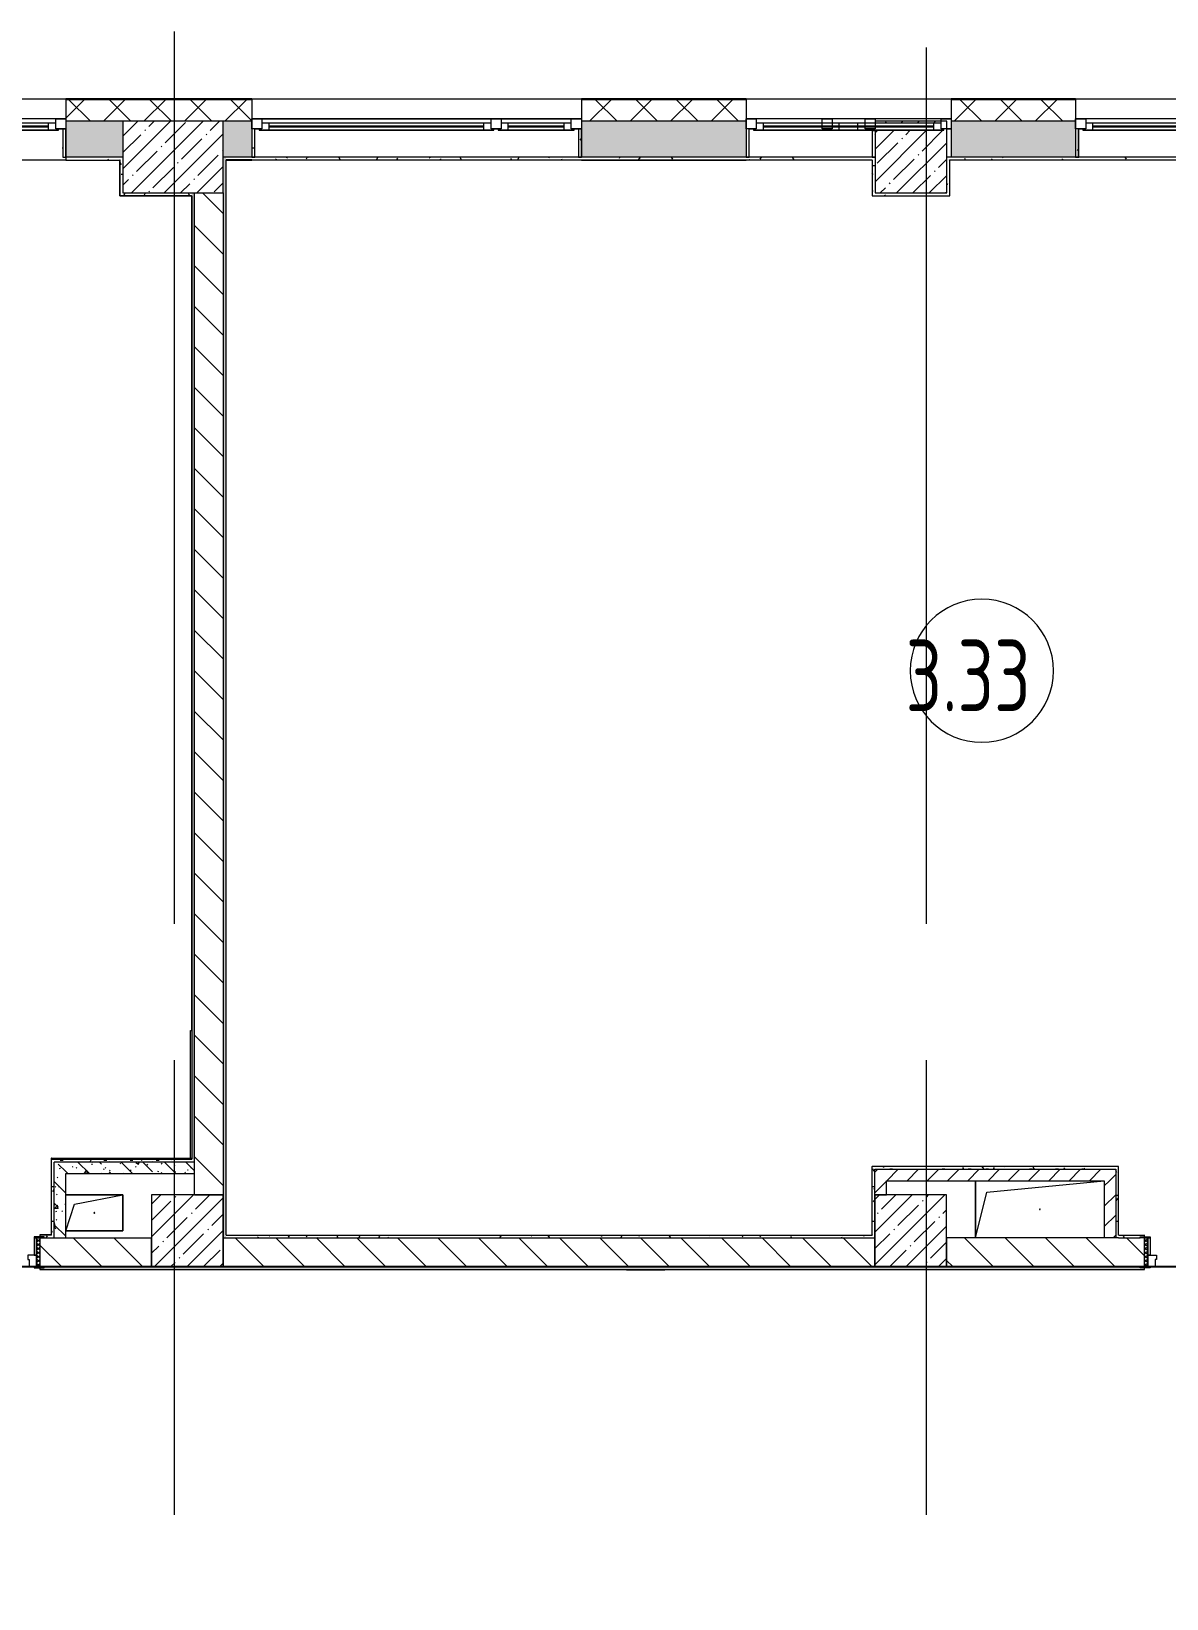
# Model space of a CAD drawing. Header units: millimetres. Extents: x -625 to 415037, y -3642 to 102118.
# Drawn here: x 398937 to 406863, y 11080 to 22028 of the extents above; entities that cross this region are included whole.
import ezdxf

# ---------------------------------------------------------------- set-up
doc = ezdxf.new("R2010")
doc.units = ezdxf.units.MM
doc.linetypes.add('Осевая', pattern=[6350, 1270, -952.5, 3175, -952.5])
for name, color, linetype, lineweight in [('A-AREA-IDEN', 7, 'Continuous', 9), ('A-DOOR-FRAM-2', 7, 'Continuous', 5), ('A-GENM', 7, 'Continuous', 9), ('A-GLAZ', 7, 'Continuous', 9), ('A-GLAZ-1', 7, 'Continuous', 5), ('A-WALL', 7, 'Continuous', 5), ('I-WALL', 7, 'Continuous', 5), ('S-COLS', 7, 'Continuous', 9), ('S-COLS-1', 7, 'Continuous', 5), ('Оси', 7, 'Continuous', 9), ('Оси-2', 7, 'Осевая', 9)]:
    doc.layers.add(name, color=color, linetype=linetype, lineweight=lineweight)
doc.layers.add('A-AREA-PATT-3', color=7, linetype='Continuous', lineweight=5, true_color=0xe6fae8, transparency=1)
for name, color, linetype, lineweight, true_color in [('A-DOOR-1', 7, 'Continuous', 5, 0xc0c0c0), ('A-DOOR-FRAM-1', 7, 'Continuous', 5, 0xc0c0c0), ('A-WALL-1', 9, 'Continuous', 5, 0x808080), ('A-WALL-FNSH-1', 9, 'Continuous', 5, 0x808080)]:
    doc.layers.add(name, color=color, linetype=linetype, lineweight=lineweight, true_color=true_color)
doc.layers.get('A-DOOR-1').off()
doc.styles.add('СПДС', font='ГОСТ тип А.ttf', dxfattribs={"width": 0.9})
pattern_1 = [(45, (289227.4, 1e-08), (-114.04925, 114.04925), []), (45, (289341.45, 1e-08), (-114.04925, 114.04925), [201.612, -40.322, 6.706, -33.617])]
pattern_2 = [(135, (289227.4, 1e-08), (-141.42136, -141.42136), [])]
pattern_3 = [(135, (289227.4, 1e-08), (-150.8683, -150.8683), [213.36, -35.56, 7.112, -35.56]), (135, (289227.4, 150.77), (-150.8683, -150.8683), []), (50, (289227.4, 1e-08), (255.05767, -22.3145), [26.67, -293.37]), (355, (289227.4, 1e-08), (-49.3404, 267.47914), [21.336, -234.696]), (100.451, (289248.66, -1.86), (205.71947, 245.16356), [22.666, -249.326]), (46.184, (289227.4, 71.12), (379.511, -58.86), [40.005, -440.055]), (96.636, (289259.03, 66.2), (332.3634, 346.3991), [33.999, -373.989]), (351.184, (289227.4, 71.12), (332.3669, 346.3953), [32.004, -352.044]), (21, (289262.96, 53.34), (212.26017, -143.17112), [26.67, -293.37]), (326, (289262.96, 53.34), (86.52236, 257.86323), [21.336, -234.696]), (71.451, (289280.65, 41.4), (298.78395, 114.6901), [22.666, -249.326]), (37.5, (289227.4, 1e-08), (4.32385, 118.37751), [6.706, -225.146, 6.706, -231.546, -235.585]), (37.5, (289227.4, 1e-08), (4.32385, 118.37751), [-470.103, 6.706, -228.879]), (7.5, (289227.4, 1e-08), (93.54758, 140.2533), [6.706, -129.134, 6.706, -219.812, -89.789]), (7.5, (289227.4, 1e-08), (93.54758, 140.2533), [-362.356, 6.706, -83.083]), (327.5, (289148.1, 1e-08), (189.82734, -8.02019), [6.706, -82.194, 6.706, -270.662, -368.046]), (327.5, (289148.1, 1e-08), (189.82734, -8.02019), [-366.268, 6.706, -361.34]), (317.5, (289112.54, 1e-08), (207.38114, 35.59764), [6.706, -108.864, 6.706, -177.495, -261.366]), (317.5, (289112.54, 1e-08), (207.38114, 35.59764), [-299.771, 6.706, -254.66])]
pattern_4 = [(45, (289227.4, 1e-08), (-70.71068, 70.71068), [])]
pattern_5 = [(0, (289227.4, 1e-08), (243.84, 60.96), [20.117, -162.763, 20.117, -162.763, -975.36]), (0, (289227.4, 1e-08), (243.84, 60.96), [-365.76, 20.117, -345.643, 20.117, -162.763, -426.72]), (0, (289227.4, 1e-08), (243.84, 60.96), [-914.4, 20.117, -101.803, 20.117, -284.683]), (120, (289318.84, 30.48), (-174.71291, 180.691634), [20.117, -162.763, 20.117, -162.763, -975.36]), (120, (289318.84, 30.48), (-174.71291, 180.691634), [-365.76, 20.117, -345.643, 20.117, -162.763, -426.72]), (120, (289318.84, 30.48), (-174.71291, 180.691634), [-914.4, 20.117, -101.803, 20.117, -284.683]), (240, (289349.32, 152.4), (-69.12709, -241.651634), [20.117, -162.763, 20.117, -162.763, -975.36]), (240, (289349.32, 152.4), (-69.12709, -241.651634), [-365.76, 20.117, -345.643, 20.117, -162.763, -426.72]), (240, (289349.32, 152.4), (-69.12709, -241.651634), [-914.4, 20.117, -101.803, 20.117, -284.683])]

# ---------------------------------------------------------------- blocks, each defined once
blk = doc.blocks.new('120_Окно_СКБ_1Ст - 120_Окно_СКБ_1Ст 900х2500_h_ с форточкой-22877787-Объем проектирования 3 этажа')
at = {"layer": 'A-GLAZ'}
for p, q in [((-450, -127), (-450, -57)), ((-450, -57), (-380, -57)), ((-380, -57), (-380, -127)), ((380, -87), (-380, -87)), ((-380, -87), (-380, -127)), ((-330, -137), (-330, -87)), ((330, -137), (330, -87)), ((380, -127), (380, -57)), ((380, -57), (450, -57)), ((380, -127), (380, -87)), ((450, -57), (450, -127)), ((-380, -127), (-450, -127)), ((-380, -127), (-400, -127)), ((-400, -127), (-400, -137)), ((-400, -137), (400, -137)), ((400, -137), (-400, -137)), ((450, -127), (380, -127)), ((400, -127), (380, -127)), ((400, -137), (400, -127))]:
    blk.add_line(p, q, dxfattribs=at)
at = {"layer": 'A-GLAZ-1'}
for p, q in [((450, -57), (-450, -57)), ((-330, -107), (330, -107)), ((-430, -127), (-400, -127)), ((330, -117), (-330, -117))]:
    blk.add_line(p, q, dxfattribs=at)
blk = doc.blocks.new('120_Окно_СКБ_1Ст - 120_Окно_СКБ_1Ст 900х2500_h_ с форточкой-22876038-Объем проектирования 3 этажа')
at = {"layer": 'A-GLAZ'}
for p, q in [((-450, -127), (-450, -57)), ((-450, -57), (-380, -57)), ((-380, -57), (-380, -127)), ((380, -87), (-380, -87)), ((-380, -87), (-380, -127)), ((-330, -137), (-330, -87)), ((330, -137), (330, -87)), ((380, -127), (380, -57)), ((380, -57), (450, -57)), ((380, -127), (380, -87)), ((450, -57), (450, -127)), ((-380, -127), (-450, -127)), ((-380, -127), (-400, -127)), ((-400, -127), (-400, -137)), ((-400, -137), (400, -137)), ((400, -137), (-400, -137)), ((450, -127), (380, -127)), ((400, -127), (380, -127)), ((400, -137), (400, -127))]:
    blk.add_line(p, q, dxfattribs=at)
at = {"layer": 'A-GLAZ-1'}
for p, q in [((450, -57), (-450, -57)), ((-330, -107), (330, -107)), ((-430, -127), (-400, -127)), ((330, -117), (-330, -117)), ((400, -127), (450, -127))]:
    blk.add_line(p, q, dxfattribs=at)
blk = doc.blocks.new('120_Окно_СКБ_2Ст_Фрамуга сверху - 120_Окно_СКБ_2Ст_2300х2500_h_ ДОО-23103760-Объем проектирования 3 этажа')
at = {"layer": 'A-GLAZ'}
for p, q in [((-1150, -127), (-1150, -57)), ((-1150, -57), (-1080, -57)), ((-1080, -57), (-1080, -127)), ((520, -87), (-1080, -87)), ((-1080, -87), (-1080, -127)), ((-1030, -137), (-1030, -87)), ((470, -137), (470, -87)), ((520, -127), (520, -57)), ((520, -57), (590, -57)), ((520, -127), (520, -87)), ((590, -57), (590, -127)), ((1080, -87), (590, -87)), ((590, -87), (590, -127)), ((640, -137), (640, -87)), ((1030, -137), (1030, -87)), ((1080, -127), (1080, -57)), ((1080, -57), (1150, -57)), ((1080, -127), (1080, -87)), ((1150, -57), (1150, -127)), ((-1080, -127), (-1150, -127)), ((-1080, -127), (-1100, -127)), ((-1100, -127), (-1100, -137)), ((-1100, -137), (540, -137)), ((540, -137), (-1100, -137)), ((590, -127), (520, -127)), ((540, -127), (520, -127)), ((540, -137), (540, -127)), ((590, -127), (570, -127)), ((570, -127), (570, -137)), ((570, -137), (1100, -137)), ((1100, -137), (570, -137)), ((1150, -127), (1080, -127)), ((1100, -127), (1080, -127)), ((1100, -137), (1100, -127))]:
    blk.add_line(p, q, dxfattribs=at)
at = {"layer": 'A-GLAZ-1'}
for p, q in [((1150, -57), (-1150, -57)), ((-1080, -57), (1080, -57)), ((-1030, -107), (470, -107)), ((640, -107), (1030, -107)), ((-1130, -127), (-1100, -127)), ((470, -117), (-1030, -117)), ((540, -127), (570, -127)), ((540, -127), (570, -127)), ((1030, -117), (640, -117)), ((1100, -127), (1150, -127))]:
    blk.add_line(p, q, dxfattribs=at)
blk = doc.blocks.new('110_Дверь_СКБ_2Ст - Д-6_л__ ДОО_Дв_1450x2100h_Дверь из раздевальной в коридор-32357677-Объем проектирования 3 этажа')
at = {"layer": 'A-DOOR-FRAM-2'}
h = blk.add_hatch(dxfattribs=at)
h.set_pattern_fill('FP_40', color=256, style=0, pattern_type=2)
h.set_pattern_definition([(45, (-546.384, 164.685), (-14.1421, 14.1421), []), (135, (-546.384, 164.685), (-14.1421, -14.1421), [])])
h.paths.add_polyline_path([(-713, 100), (-713, -100), (-688, -100), (-688, 100)])
at = {"layer": 'A-DOOR-FRAM-1'}
for p, q in [((-672, 108), (-742, 108)), ((-742, 108), (-742, 100)), ((-742, 100), (-672, 100)), ((-688, 100), (-713, 100)), ((-713, 100), (-713, -100)), ((-638, 100), (-688, 100)), ((-688, 100), (-688, 20)), ((-688, 20), (-628, 20)), ((-688, -100), (-688, 100)), ((-672, 20), (-688, 20)), ((-688, 20), (-688, -100)), ((-672, 100), (-672, 108)), ((-672, -100), (-672, 20)), ((-638, 50), (-638, 100)), ((-628, 50), (-638, 50)), ((-628, 20), (-628, 50)), ((662, 50), (652, 50)), ((652, 50), (652, 20)), ((652, 20), (712, 20)), ((662, 100), (662, 50)), ((712, 100), (662, 100)), ((768, 108), (698, 108)), ((698, 108), (698, 100)), ((698, 100), (768, 100)), ((712, 20), (698, 20)), ((698, 20), (698, -100)), ((712, 20), (712, 100)), ((738, 100), (712, 100)), ((712, 100), (712, -100)), ((712, -100), (712, 20)), ((738, -100), (738, 100)), ((768, 100), (768, 108)), ((-672, -100), (-742, -100)), ((-742, -100), (-742, -108)), ((-742, -108), (-672, -108)), ((-713, -100), (-688, -100)), ((-688, -100), (-672, -100)), ((-672, -108), (-672, -100)), ((698, -100), (712, -100)), ((768, -100), (698, -100)), ((698, -100), (698, -108)), ((698, -108), (768, -108)), ((712, -100), (738, -100)), ((768, -108), (768, -100))]:
    blk.add_line(p, q, dxfattribs=at)
blk = doc.blocks.new('BSC_Колонна _Прямоугольная - 500х500-23282985-Объем проектирования 3 этажа')
at = {"layer": 'S-COLS-1'}
h = blk.add_hatch(dxfattribs=at)
h.set_pattern_fill('FP_206', color=256, style=0, pattern_type=2)
h.set_pattern_definition([(45, (-115850.45, -21150), (-114.04925, 114.04925), []), (45, (-115736.4, -21150), (-114.04925, 114.04925), [201.613, -40.323, 6.706, -33.617])])
h.paths.add_polyline_path([(-250, -250), (250, -250), (250, 250), (-250, 250), (-250, 238), (210, 238), (210, 198), (230, 198), (230, 188), (-250, 186), (-250, 0)])
for p, q in [((250, 250), (-250, 250)), ((-250, 250), (-250, 238)), ((250, -250), (250, 250)), ((-250, 186), (-250, -250)), ((-250, -250), (250, -250))]:
    blk.add_line(p, q, dxfattribs=at)
blk = doc.blocks.new('BSC_Колонна _Прямоугольная - 700х500-V627-Объем проектирования 3 этажа')
at = {"layer": 'S-COLS-1'}
h = blk.add_hatch(dxfattribs=at)
h.set_pattern_fill('FP_172', color=256, style=0, pattern_type=2)
h.set_pattern_definition([(45, (-110700, -21150), (-114.04925, 114.04925), []), (45, (-110585.95, -21150), (-114.04925, 114.04925), [201.613, -40.323, 6.706, -33.617])])
h.paths.add_polyline_path([(-117, -250), (350, -250), (350, 250), (-350, 250), (-350, -250), (-150, -250)])
for p, q in [((350, 250), (-350, 250)), ((-350, 250), (-350, -250)), ((350, -250), (350, 250)), ((-350, -250), (350, -250))]:
    blk.add_line(p, q, dxfattribs=at)
blk = doc.blocks.new('GM_Отверстие прямоугольное _в плите_ - Отверстие-V644-Объем проектирования 3 этажа')
at = {"layer": 'A-GENM'}
for p, q in [((-200, 125), (200, 125)), ((200, 125), (-200, 125)), ((-138, 62), (200, 125)), ((200, 125), (200, -125)), ((200, -125), (200, 125)), ((-200, -125), (-138, 62)), ((200, -125), (-200, -125)), ((-200, -125), (200, -125))]:
    blk.add_line(p, q, dxfattribs=at)
for start, end in [(360, 180), (180, 360)]:
    blk.add_arc((0, 0), 2.5, start, end, dxfattribs=at)
blk = doc.blocks.new('GM_Отверстие прямоугольное _в плите_ - Отверстие-23876685-Объем проектирования 3 этажа')
at = {"layer": 'A-GENM'}
for p, q in [((-450, -200), (-450, 200)), ((-450, 200), (-450, -200)), ((-450, -200), (-370, 120)), ((-370, 120), (450, 200))]:
    blk.add_line(p, q, dxfattribs=at)
for start, end in [(360, 180), (180, 360)]:
    blk.add_arc((0, 0), 2.5, start, end, dxfattribs=at)
blk = doc.blocks.new('120_Окно_СКБ_1Ст - 120_Окно_СКБ_1Ст 900х2500_h_ с форточкой-V648-Объем проектирования 3 этажа')
at = {"layer": 'A-GLAZ'}
for p, q in [((-450, -127), (-450, -57)), ((-450, -57), (-380, -57)), ((-380, -57), (-380, -127)), ((380, -87), (-380, -87)), ((-380, -87), (-380, -127)), ((-330, -137), (-330, -87)), ((330, -137), (330, -87)), ((380, -127), (380, -57)), ((380, -57), (450, -57)), ((380, -127), (380, -87)), ((450, -57), (450, -127)), ((-380, -127), (-450, -127)), ((-380, -127), (-400, -127)), ((-400, -127), (-400, -137)), ((-400, -137), (400, -137)), ((400, -137), (-400, -137)), ((450, -127), (380, -127)), ((400, -127), (380, -127)), ((400, -137), (400, -127))]:
    blk.add_line(p, q, dxfattribs=at)
at = {"layer": 'A-GLAZ-1'}
for p, q in [((450, -57), (-450, -57)), ((-330, -107), (330, -107)), ((330, -117), (-330, -117)), ((420, -127), (450, -127))]:
    blk.add_line(p, q, dxfattribs=at)
blk = doc.blocks.new('110_Дверь_СКБ_2Ст - Д-6_п__ ДОО_Дв_1450x2100h_Дверь из раздевальной в коридор-32358047-Объем проектирования 3 этажа')
at = {"layer": 'A-DOOR-FRAM-2'}
h = blk.add_hatch(dxfattribs=at)
h.set_pattern_fill('FP_215', color=256, style=0, pattern_type=2)
h.set_pattern_definition([(315, (-546.384, -164.685), (-14.1421, -14.1421), []), (225, (-546.384, -164.685), (-14.1421, 14.1421), [])])
h.paths.add_polyline_path([(-712, -100), (-688, -100), (-688, 100), (-712, 100)])
at = {"layer": 'A-DOOR-FRAM-1'}
for p, q in [((-742, 108), (-672, 108)), ((-742, 100), (-742, 108)), ((-672, 100), (-742, 100)), ((-712, 100), (-688, 100)), ((-712, -100), (-712, 100)), ((-688, 100), (-688, -100)), ((-688, 100), (-672, 100)), ((-688, -20), (-688, 100)), ((-672, 108), (-672, 100)), ((-672, 100), (-672, -20)), ((698, 100), (698, 108)), ((698, 108), (768, 108)), ((698, -20), (698, 100)), ((698, 100), (712, 100)), ((768, 100), (698, 100)), ((712, -100), (712, 100)), ((712, 100), (738, 100)), ((712, 100), (712, -20)), ((738, 100), (738, -100)), ((768, 108), (768, 100)), ((-742, -100), (-672, -100)), ((-742, -108), (-742, -100)), ((-672, -108), (-742, -108)), ((-688, -100), (-712, -100)), ((-688, -20), (-628, -20)), ((-688, -100), (-688, -20)), ((-638, -100), (-688, -100)), ((-672, -20), (-688, -20)), ((-672, -100), (-672, -108)), ((-638, -50), (-638, -100)), ((-628, -50), (-638, -50)), ((-628, -20), (-628, -50)), ((652, -20), (712, -20)), ((652, -50), (652, -20)), ((662, -50), (652, -50)), ((662, -100), (662, -50)), ((712, -100), (662, -100)), ((712, -20), (698, -20)), ((698, -108), (698, -100)), ((698, -100), (768, -100)), ((768, -108), (698, -108)), ((712, -20), (712, -100)), ((738, -100), (712, -100)), ((768, -100), (768, -108))]:
    blk.add_line(p, q, dxfattribs=at)
blk = doc.blocks.new('Марка_Помещения - Номер-25198446-Объем проектирования 3 этажа')
at = {"layer": 'A-AREA-IDEN'}
for start, end in [(360, 180), (180, 360)]:
    blk.add_arc((0, 0), 2.5, start, end, dxfattribs=at)

msp = doc.modelspace()

# ---------------------------------------------------------------- hatches: boundary and pattern name
at = {"layer": 'A-AREA-PATT-3'}
h = msp.add_hatch(color=256, dxfattribs=at)
h.paths.add_polyline_path([(394779, 13921), (394817, 13921), (394817, 15000), (394777, 15000), (394777, 13921)])
h.paths.add_polyline_path([(399567, 14154), (400053, 14154), (400053, 15050), (400049, 15050), (400049, 14158), (399077, 14158), (399077, 14154), (399562, 14154)])
h.paths.add_polyline_path([(390052, 16381), (390056, 16381), (390056, 18181), (390052, 18181), (390052, 17123)])
h.paths.add_polyline_path([(394817, 16400), (394817, 20880), (394777, 20880), (394777, 16400), (394782, 16400)])
at = {"layer": 'A-WALL'}
h = msp.add_hatch(dxfattribs=at)
h.set_pattern_fill('FP_24', color=256, style=0, pattern_type=2)
h.set_pattern_definition([(45, (289227.4, 1e-08), (-141.42136, 141.42136), []), (135, (289227.4, 1e-08), (-141.42136, -141.42136), [])])
h.paths.add_polyline_path([(397635, 21400), (398278, 21400), (398278, 21550), (396978, 21550), (396978, 21400)])
h.paths.add_polyline_path([(393878, 21400), (393878, 21550), (392677, 21550), (392677, 21400), (393284, 21400)])
h.paths.add_polyline_path([(395277, 21400), (396078, 21400), (396078, 21550), (394778, 21550), (394778, 21400)])
h.paths.add_polyline_path([(389887, 21400), (390377, 21400), (390377, 21550), (385837, 21550), (385837, 21400), (389807, 21400)])
h.paths.add_polyline_path([(399178, 21400), (400477, 21400), (400477, 21550), (399178, 21550)])
h.paths.add_polyline_path([(382537, 21400), (382537, 21550), (382517, 21550), (382517, 21400)])
h.paths.add_polyline_path([(414057, 21400), (414457, 21400), (414457, 21550), (409378, 21550), (409378, 21400), (412864, 21400)])
h.paths.add_polyline_path([(406228, 21400), (406228, 21550), (405358, 21550), (405358, 21400)])
h.paths.add_polyline_path([(402777, 21400), (403928, 21400), (403928, 21550), (402777, 21550)])
h.paths.add_polyline_path([(407128, 21400), (408478, 21400), (408478, 21550), (407128, 21550)])
at = {"layer": 'I-WALL'}
h = msp.add_hatch(dxfattribs=at)
h.set_pattern_fill('FP_1', color=256, style=0, pattern_type=2)
h.set_pattern_definition(pattern_1)
h.paths.add_polyline_path([(400477, 21150), (400477, 21400), (400277, 21400), (400277, 21150), (400355, 21150)])
h.paths.add_polyline_path([(410077, 21150), (410267, 21150), (410267, 21400), (410077, 21400), (410077, 21203)])
h.paths.add_polyline_path([(397091, 21150), (398278, 21150), (398278, 21400), (396978, 21400), (396978, 21150)])
h.paths.add_polyline_path([(402777, 21150), (403928, 21150), (403928, 21400), (402777, 21400), (402777, 21336)])
h.paths.add_polyline_path([(408478, 21150), (408478, 21400), (407128, 21400), (407128, 21150), (407425, 21150)])
h.paths.add_polyline_path([(399178, 21150), (399577, 21152), (399577, 21400), (399178, 21400), (399178, 21336)])
h.paths.add_polyline_path([(406228, 21150), (406228, 21400), (405358, 21400), (405358, 21150)])
h.paths.add_polyline_path([(393878, 21150), (393878, 21400), (392677, 21400), (392677, 21150), (393828, 21150)])
h.paths.add_polyline_path([(395277, 21150), (396078, 21150), (396078, 21400), (395277, 21400), (395277, 21336)])
h.paths.add_polyline_path([(390377, 21150), (390377, 21400), (390027, 21400), (390027, 21150), (390347, 21150)])
h = msp.add_hatch(dxfattribs=at)
h.set_pattern_fill('FP_191', color=256, style=0, pattern_type=2)
h.set_pattern_definition(pattern_5)
h.paths.add_polyline_path([(399178, 21150), (399178, 21348), (399158, 21348), (399158, 21150)])
h = msp.add_hatch(dxfattribs=at)
h.set_pattern_fill('FP_191', color=256, style=0, pattern_type=2)
h.set_pattern_definition(pattern_5)
h.paths.add_polyline_path([(400497, 21150), (400497, 21348), (400477, 21348), (400477, 21150)])
h = msp.add_hatch(dxfattribs=at)
h.set_pattern_fill('FP_191', color=256, style=0, pattern_type=2)
h.set_pattern_definition(pattern_5)
h.paths.add_polyline_path([(402777, 21150), (402777, 21348), (402757, 21348), (402757, 21150)])
h = msp.add_hatch(dxfattribs=at)
h.set_pattern_fill('FP_191', color=256, style=0, pattern_type=2)
h.set_pattern_definition(pattern_5)
h.paths.add_polyline_path([(404808, 21150), (404828, 21150), (404828, 21338), (404808, 21336)])
h = msp.add_hatch(dxfattribs=at)
h.set_pattern_fill('FP_191', color=256, style=0, pattern_type=2)
h.set_pattern_definition(pattern_5)
h.paths.add_polyline_path([(406248, 21150), (406248, 21348), (406228, 21348), (406228, 21150)])
h = msp.add_hatch(dxfattribs=at)
h.set_pattern_fill('FP_191', color=256, style=0, pattern_type=2)
h.set_pattern_definition(pattern_5)
h.paths.add_polyline_path([(399516, 21130), (399556, 21130), (399557, 21150), (399178, 21150), (399178, 21130), (399267, 21130)])
h.paths.add_polyline_path([(395282, 21130), (396078, 21130), (396078, 21150), (395277, 21150), (395277, 21130)])
h.paths.add_polyline_path([(398278, 21130), (398278, 21150), (396978, 21150), (396978, 21130), (398179, 21130)])
h = msp.add_hatch(dxfattribs=at)
h.set_pattern_fill('FP_191', color=256, style=0, pattern_type=2)
h.set_pattern_definition(pattern_5)
h.paths.add_polyline_path([(399557, 20900), (399577, 20900), (399577, 21150), (399557, 21150), (399557, 20952)])
h = msp.add_hatch(dxfattribs=at)
h.set_pattern_fill('FP_191', color=256, style=0, pattern_type=2)
h.set_pattern_definition(pattern_5)
h.paths.add_polyline_path([(400277, 13600), (400297, 13600), (400296, 21130), (400277, 21150), (400277, 13601)])
h.paths.add_polyline_path([(400297, 21130), (400297, 21150), (400277, 21150)])
h = msp.add_hatch(dxfattribs=at)
h.set_pattern_fill('FP_191', color=256, style=0, pattern_type=2)
h.set_pattern_definition(pattern_5)
h.paths.add_polyline_path([(404807, 21130), (404808, 21150), (400297, 21150), (400297, 21130), (404706, 21130)])
h = msp.add_hatch(dxfattribs=at)
h.set_pattern_fill('FP_191', color=256, style=0, pattern_type=2)
h.set_pattern_definition(pattern_5)
h.paths.add_polyline_path([(404828, 20900), (404828, 21150), (404808, 21150), (404808, 20900)])
h = msp.add_hatch(dxfattribs=at)
h.set_pattern_fill('FP_191', color=256, style=0, pattern_type=2)
h.set_pattern_definition(pattern_5)
h.paths.add_polyline_path([(406925, 21130), (409357, 21130), (409358, 21150), (405328, 21150), (405328, 21130), (406881, 21130)])
h = msp.add_hatch(dxfattribs=at)
h.set_pattern_fill('FP_191', color=256, style=0, pattern_type=2)
h.set_pattern_definition(pattern_5)
h.paths.add_polyline_path([(405348, 20880), (405348, 21129), (405328, 21129), (405328, 20880)])
h = msp.add_hatch(dxfattribs=at)
h.set_pattern_fill('FP_191', color=256, style=0, pattern_type=2)
h.set_pattern_definition(pattern_5)
h.paths.add_polyline_path([(399811, 20880), (400056, 20880), (400056, 20900), (399557, 20900), (399557, 20880), (399779, 20880)])
h = msp.add_hatch(dxfattribs=at)
h.set_pattern_fill('FP_191', color=256, style=0, pattern_type=2)
h.set_pattern_definition(pattern_5)
h.paths.add_polyline_path([(400062, 14150), (400077, 14150), (400077, 20900), (400057, 20900), (400057, 14150), (400062, 14150)])
h = msp.add_hatch(dxfattribs=at)
h.set_pattern_fill('FP_23', color=256, style=0, pattern_type=2)
h.set_pattern_definition(pattern_2)
h.paths.add_polyline_path([(400277, 13900), (400277, 20900), (400077, 20900), (400077, 13900)])
h = msp.add_hatch(dxfattribs=at)
h.set_pattern_fill('FP_191', color=256, style=0, pattern_type=2)
h.set_pattern_definition(pattern_5)
h.paths.add_polyline_path([(405328, 20880), (405328, 20900), (404808, 20900), (404808, 20880), (405326, 20880)])
h = msp.add_hatch(dxfattribs=at)
h.set_pattern_fill('FP_191', color=256, style=0, pattern_type=2)
h.set_pattern_definition(pattern_5)
h.paths.add_polyline_path([(399097, 13620), (399097, 14150), (399077, 14150), (399077, 13621), (399082, 13621)])
h = msp.add_hatch(dxfattribs=at)
h.set_pattern_fill('FP_191', color=256, style=0, pattern_type=2)
h.set_pattern_definition(pattern_5)
h.paths.add_polyline_path([(400077, 14130), (400077, 14150), (399097, 14150), (399097, 14130), (400062, 14130)])
h = msp.add_hatch(dxfattribs=at)
h.set_pattern_fill('FP_41', color=256, style=0, pattern_type=2)
h.set_pattern_definition(pattern_3)
h.paths.add_polyline_path([(399177, 13600), (399177, 14130), (399097, 14130), (399097, 13600)])
h = msp.add_hatch(dxfattribs=at)
h.set_pattern_fill('FP_41', color=256, style=0, pattern_type=2)
h.set_pattern_definition(pattern_3)
h.paths.add_polyline_path([(399777, 14050), (400077, 14050), (400077, 14130), (399177, 14130), (399177, 14050), (399562, 14050)])
h = msp.add_hatch(dxfattribs=at)
h.set_pattern_fill('FP_191', color=256, style=0, pattern_type=2)
h.set_pattern_definition(pattern_5)
h.paths.add_polyline_path([(404827, 13620), (404827, 14100), (404807, 14100), (404807, 13621)])
h = msp.add_hatch(dxfattribs=at)
h.set_pattern_fill('FP_191', color=256, style=0, pattern_type=2)
h.set_pattern_definition(pattern_5)
h.paths.add_polyline_path([(405528, 14080), (406528, 14080), (406528, 14100), (404827, 14100), (404828, 14080), (405348, 14080)])
h = msp.add_hatch(dxfattribs=at)
h.set_pattern_fill('FP_22', color=256, style=0, pattern_type=2)
h.set_pattern_definition(pattern_4)
h.paths.add_polyline_path([(404907, 13900), (404907, 14080), (404827, 14080), (404828, 13900)])
h = msp.add_hatch(dxfattribs=at)
h.set_pattern_fill('FP_22', color=256, style=0, pattern_type=2)
h.set_pattern_definition(pattern_4)
h.paths.add_polyline_path([(405348, 14000), (406508, 14000), (406508, 14080), (404907, 14080), (404907, 14000), (405328, 14000)])
h = msp.add_hatch(dxfattribs=at)
h.set_pattern_fill('FP_191', color=256, style=0, pattern_type=2)
h.set_pattern_definition(pattern_5)
h.paths.add_polyline_path([(406528, 13600), (406528, 14080), (406508, 14080), (406508, 13600)])
h = msp.add_hatch(dxfattribs=at)
h.set_pattern_fill('FP_22', color=256, style=0, pattern_type=2)
h.set_pattern_definition(pattern_4)
h.paths.add_polyline_path([(406428, 13600), (406508, 13600), (406508, 14000), (406428, 14000), (406428, 13620)])
h = msp.add_hatch(dxfattribs=at)
h.set_pattern_fill('FP_23', color=256, style=0, pattern_type=2)
h.set_pattern_definition(pattern_2)
h.paths.add_polyline_path([(409671, 13400), (410157, 13400), (410157, 13600), (408158, 13600), (408158, 13400), (409624, 13400)])
h.paths.add_polyline_path([(390777, 13400), (390777, 13600), (390327, 13600), (390327, 13400), (390747, 13400)])
h.paths.add_polyline_path([(392227, 13400), (397547, 13400), (397547, 13600), (392227, 13600)])
h.paths.add_polyline_path([(401237, 13400), (404827, 13400), (404827, 13600), (400277, 13600), (400277, 13400), (401120, 13400)])
h.paths.add_polyline_path([(406428, 13400), (406708, 13400), (406708, 13600), (405327, 13600), (405327, 13400), (406338, 13400)])
h.paths.add_polyline_path([(399777, 13400), (399777, 13600), (398997, 13600), (398997, 13400), (399027, 13400)])
h = msp.add_hatch(dxfattribs=at)
h.set_pattern_fill('FP_191', color=256, style=0, pattern_type=2)
h.set_pattern_definition(pattern_5)
h.paths.add_polyline_path([(395297, 13600), (397517, 13600), (397517, 13608), (397547, 13608), (397547, 13620), (395298, 13620), (395298, 13605)])
h.paths.add_polyline_path([(399027, 13600), (399097, 13600), (399097, 13620), (398997, 13620), (398997, 13608), (399027, 13608), (399027, 13605)])
h = msp.add_hatch(dxfattribs=at)
h.set_pattern_fill('FP_191', color=256, style=0, pattern_type=2)
h.set_pattern_definition(pattern_5)
h.paths.add_polyline_path([(400297, 13600), (404827, 13600), (404827, 13620), (400298, 13620), (400298, 13603)])
h = msp.add_hatch(dxfattribs=at)
h.set_pattern_fill('FP_191', color=256, style=0, pattern_type=2)
h.set_pattern_definition(pattern_5)
h.paths.add_polyline_path([(410157, 13600), (410157, 13620), (408158, 13620), (408158, 13608), (408188, 13608), (408188, 13600), (410145, 13600)])
h.paths.add_polyline_path([(406529, 13600), (406678, 13600), (406678, 13608), (406708, 13608), (406708, 13620), (406529, 13618), (406528, 13600)])
h = msp.add_hatch(dxfattribs=at)
h.set_pattern_fill('FP_191', color=256, style=0, pattern_type=2)
h.set_pattern_definition(pattern_5)
h.paths.add_polyline_path([(409586, 13380), (409587, 13400), (408188, 13400), (408188, 13392), (408158, 13392), (408158, 13380), (409577, 13380)])
h.paths.add_polyline_path([(399811, 13380), (406708, 13380), (406708, 13392), (406678, 13392), (406678, 13400), (399027, 13400), (399027, 13392), (398997, 13392), (398997, 13380), (399777, 13380)])
h.paths.add_polyline_path([(392227, 13380), (397547, 13380), (397547, 13392), (397517, 13392), (397517, 13400), (392257, 13400), (392257, 13392), (392227, 13392)])
h.paths.add_polyline_path([(390777, 13380), (390777, 13392), (390747, 13392), (390747, 13400), (389857, 13400), (389857, 13392), (389827, 13392), (389829, 13380), (390565, 13380)])
h.paths.add_polyline_path([(388877, 13380), (388877, 13392), (388847, 13392), (388847, 13400), (387927, 13400), (387927, 13380), (388847, 13380)])
at = {"layer": 'S-COLS-1'}
h = msp.add_hatch(dxfattribs=at)
h.set_pattern_fill('FP_1', color=256, style=0, pattern_type=2)
h.set_pattern_definition(pattern_1)
h.paths.add_polyline_path([(400162, 13400), (400277, 13400), (400277, 13900), (399777, 13900), (399777, 13400), (400149, 13400)])
h = msp.add_hatch(dxfattribs=at)
h.set_pattern_fill('FP_1', color=256, style=0, pattern_type=2)
h.set_pattern_definition(pattern_1)
h.paths.add_polyline_path([(404827, 13400), (405327, 13402), (405327, 13900), (404827, 13900), (404827, 13600)])

# ---------------------------------------------------------------- linework, layer by layer
msp.add_lwpolyline([(414057, 10600), (374197, 10600), (374197, 13400), (414057, 13400)], close=True)
at = {"layer": 'A-WALL'}
for p, q in [((398278, 21558), (399178, 21558)), ((400477, 21553), (399178, 21553)), ((400477, 21550), (399178, 21550)), ((400477, 21558), (402777, 21558)), ((403928, 21553), (402777, 21553)), ((403928, 21550), (402777, 21550)), ((403928, 21558), (405358, 21558)), ((406228, 21553), (405358, 21553)), ((406228, 21550), (405358, 21550)), ((406228, 21558), (407128, 21558)), ((399577, 21400), (399178, 21400)), ((400477, 21400), (400277, 21400)), ((403928, 21400), (402777, 21400)), ((406228, 21400), (405358, 21400)), ((399577, 21150), (399178, 21150)), ((399556, 21130), (399557, 21130)), ((399557, 20900), (399557, 21130)), ((400297, 21129), (400297, 21130)), ((400057, 20880), (400057, 15050)), ((400077, 13900), (400077, 20900)), ((399077, 13620), (399077, 14150)), ((399097, 13600), (399097, 14130)), ((400077, 13900), (400277, 13900)), ((399077, 13620), (398997, 13620)), ((399777, 13400), (399777, 13600)), ((400277, 13600), (404827, 13600)), ((400297, 13621), (400297, 13620)), ((400297, 13620), (404807, 13620)), ((405327, 13600), (405327, 13400)), ((406528, 13600), (406678, 13600)), ((406338, 13400), (399027, 13400))]:
    msp.add_line(p, q, dxfattribs=at)
at = {"layer": 'A-WALL-1'}
for p, q in [((399178, 21550), (399178, 21130)), ((400477, 21550), (400477, 21150)), ((402777, 21550), (402777, 21150)), ((403928, 21550), (403928, 21150)), ((405358, 21550), (405358, 21150)), ((406228, 21550), (406228, 21150)), ((399178, 21348), (399158, 21348)), ((399158, 21348), (399158, 21150)), ((399178, 21150), (399178, 21348)), ((400497, 21348), (400477, 21348)), ((400497, 21150), (400497, 21348)), ((402777, 21348), (402757, 21348)), ((402757, 21348), (402757, 21150)), ((402777, 21150), (402777, 21348)), ((403948, 21348), (403928, 21348)), ((403948, 21150), (403948, 21348)), ((404808, 21336), (404808, 21150)), ((406248, 21348), (406228, 21348)), ((406248, 21150), (406248, 21348)), ((399158, 21150), (399178, 21150)), ((404828, 21150), (400277, 21150)), ((400477, 21150), (400497, 21150)), ((400477, 21130), (404808, 21130)), ((402757, 21150), (402777, 21150)), ((403928, 21150), (403948, 21150)), ((404808, 21150), (404828, 21150)), ((409377, 21150), (405328, 21150)), ((405348, 21129), (405348, 21130)), ((406228, 21150), (406248, 21150)), ((400056, 20880), (400057, 20880)), ((400277, 20900), (400277, 13400)), ((400077, 14130), (399097, 14130)), ((399177, 13600), (399177, 14050)), ((399177, 14050), (400077, 14050)), ((406528, 14100), (404807, 14100)), ((404827, 13400), (404827, 14080)), ((404827, 14080), (406508, 14080)), ((406508, 14080), (406508, 13600)), ((406528, 13620), (406528, 14100)), ((404907, 13900), (404907, 14000)), ((404907, 14000), (406428, 14000)), ((406428, 14000), (406428, 13600)), ((404827, 13900), (404907, 13900)), ((398997, 13620), (398997, 13608)), ((399027, 13600), (399777, 13600)), ((404807, 13621), (404807, 13620)), ((406528, 13600), (405327, 13600)), ((406529, 13620), (406528, 13620)), ((406708, 13608), (406708, 13620)), ((398997, 13392), (398997, 13380)), ((398997, 13380), (406708, 13380)), ((406708, 13380), (406708, 13392))]:
    msp.add_line(p, q, dxfattribs=at)
at = {"layer": 'A-WALL-FNSH-1'}
for p, q in [((400477, 21558), (399178, 21558)), ((399178, 21558), (399178, 21550)), ((400477, 21550), (400477, 21558)), ((403928, 21558), (402777, 21558)), ((402777, 21558), (402777, 21550)), ((403928, 21550), (403928, 21558)), ((406228, 21558), (405358, 21558)), ((405358, 21558), (405358, 21550)), ((406228, 21550), (406228, 21558)), ((399158, 21348), (399157, 21348)), ((399157, 21348), (399157, 21150)), ((400498, 21348), (400497, 21348)), ((400498, 21150), (400498, 21348)), ((402757, 21348), (402756, 21348)), ((402756, 21348), (402756, 21150)), ((403949, 21348), (403948, 21348)), ((403949, 21150), (403949, 21348)), ((404807, 21336), (404807, 21150)), ((406249, 21348), (406248, 21348)), ((406249, 21150), (406249, 21348)), ((399157, 21150), (399158, 21150)), ((399178, 21130), (399178, 21129)), ((399556, 20879), (399556, 21130)), ((400477, 21130), (400297, 21130)), ((400477, 21129), (400477, 21130)), ((400497, 21150), (400498, 21150)), ((402756, 21150), (402757, 21150)), ((402777, 21130), (402777, 21129)), ((403928, 21129), (403928, 21130)), ((403948, 21150), (403949, 21150)), ((404807, 21150), (404808, 21150)), ((406228, 21129), (406228, 21130)), ((406248, 21150), (406249, 21150)), ((399178, 21129), (399556, 21129)), ((400298, 21129), (400477, 21129)), ((400298, 13621), (400298, 21129)), ((402777, 21129), (403928, 21129)), ((404807, 21129), (404807, 20879)), ((406228, 21129), (405348, 21129)), ((405349, 20879), (405349, 21129)), ((399556, 20879), (400056, 20879)), ((399557, 20880), (399557, 20900)), ((400056, 20880), (399557, 20880)), ((400056, 20879), (400056, 15050)), ((404807, 20879), (405349, 20879)), ((399077, 14158), (399076, 14158)), ((399076, 14158), (399076, 13621)), ((404806, 14101), (404806, 14101)), ((404807, 13621), (404807, 14100)), ((399076, 13621), (398997, 13621)), ((398997, 13621), (398997, 13620)), ((404806, 13621), (404807, 13621)), ((406529, 13620), (406708, 13620)), ((406708, 13620), (406708, 13621)), ((398997, 13380), (398997, 13379)), ((398997, 13379), (406708, 13379)), ((401893, 13379), (401893, 13378)), ((403093, 13378), (403093, 13379)), ((403093, 13378), (403360, 13378)), ((403360, 13378), (403360, 13379)), ((403361, 13379), (403361, 13378)), ((404561, 13378), (404561, 13379)), ((406708, 13379), (406708, 13380))]:
    msp.add_line(p, q, dxfattribs=at)
at = {"layer": 'I-WALL'}
for p, q in [((404807, 21129), (404807, 21130)), ((399178, 21129), (398278, 21129)), ((402777, 21129), (400477, 21129)), ((404807, 21129), (403928, 21129)), ((407128, 21129), (406228, 21129)), ((400049, 14150), (400049, 15050)), ((400049, 15050), (400057, 15050)), ((400057, 15050), (400057, 14150)), ((399077, 14158), (400056, 14158)), ((399077, 14151), (399077, 14150)), ((399077, 14150), (400057, 14150)), ((401893, 13379), (401893, 13378)), ((403035, 13378), (401893, 13378)), ((403035, 13378), (403035, 13379)), ((403093, 13378), (403035, 13378)), ((403093, 13378), (403093, 13379)), ((403361, 13379), (403361, 13378)), ((404561, 13378), (403361, 13378)), ((403361, 13378), (403361, 13378)), ((404561, 13378), (404561, 13379))]:
    msp.add_line(p, q, dxfattribs=at)
at = {"layer": 'S-COLS'}
for p, q in [((400277, 13900), (400077, 13900)), ((399777, 13600), (399777, 13400)), ((400277, 13400), (400277, 13600)), ((404827, 13600), (404827, 13400)), ((405327, 13400), (405327, 13600))]:
    msp.add_line(p, q, dxfattribs=at)
at = {"layer": 'S-COLS-1'}
for p, q in [((400077, 13900), (399777, 13900)), ((399777, 13900), (399777, 13600)), ((400277, 13600), (400277, 13900)), ((405327, 13900), (404827, 13900)), ((404827, 13900), (404827, 13600)), ((405327, 13600), (405327, 13900)), ((399777, 13400), (400277, 13400)), ((404827, 13400), (405327, 13400))]:
    msp.add_line(p, q, dxfattribs=at)
at = {"layer": 'Оси'}
for p, q in [((399937, 17028), (399937, 22028)), ((405187, 16915), (405187, 21915))]:
    msp.add_line(p, q, dxfattribs=at)
at = {"layer": 'Оси-2'}
for p, q in [((399937, 3094), (399937, 17028)), ((405187, 3094), (405187, 16915))]:
    msp.add_line(p, q, dxfattribs=at)

# ---------------------------------------------------------------- block references
at = {"layer": 'A-AREA-IDEN', "xscale": 199.9999999999999, "yscale": 199.9999999999999, "zscale": 199.9999999999999}
msp.add_blockref('Марка_Помещения - Номер-25198446-Объем проектирования 3 этажа', (405573, 17562), dxfattribs=at)
at = {"layer": 'A-DOOR-1', "rotation": 180}
msp.add_blockref('110_Дверь_СКБ_2Ст - Д-6_л__ ДОО_Дв_1450x2100h_Дверь из раздевальной в коридор-32357677-Объем проектирования 3 этажа', (398285, 13500), dxfattribs=at)
at = {"layer": 'A-DOOR-1'}
msp.add_blockref('110_Дверь_СКБ_2Ст - Д-6_п__ ДОО_Дв_1450x2100h_Дверь из раздевальной в коридор-32358047-Объем проектирования 3 этажа', (407420, 13500), dxfattribs=at)
at = {"layer": 'A-GENM'}
for name, p in [('GM_Отверстие прямоугольное _в плите_ - Отверстие-23876685-Объем проектирования 3 этажа', (405978, 13800)), ('GM_Отверстие прямоугольное _в плите_ - Отверстие-V644-Объем проектирования 3 этажа', (399377, 13775))]:
    msp.add_blockref(name, p, dxfattribs=at)
at = {"layer": 'A-GLAZ', "color": 3}
for name, p in [('120_Окно_СКБ_1Ст - 120_Окно_СКБ_1Ст 900х2500_h_ с форточкой-22876038-Объем проектирования 3 этажа', (398728, 21475)), ('120_Окно_СКБ_2Ст_Фрамуга сверху - 120_Окно_СКБ_2Ст_2300х2500_h_ ДОО-23103760-Объем проектирования 3 этажа', (401627, 21475)), ('120_Окно_СКБ_1Ст - 120_Окно_СКБ_1Ст 900х2500_h_ с форточкой-22877787-Объем проектирования 3 этажа', (404378, 21475)), ('120_Окно_СКБ_1Ст - 120_Окно_СКБ_1Ст 900х2500_h_ с форточкой-V648-Объем проектирования 3 этажа', (404908, 21475)), ('120_Окно_СКБ_1Ст - 120_Окно_СКБ_1Ст 900х2500_h_ с форточкой-22876038-Объем проектирования 3 этажа', (406678, 21475))]:
    msp.add_blockref(name, p, dxfattribs=at)
at = {"layer": 'S-COLS'}
for name, p in [('BSC_Колонна _Прямоугольная - 700х500-V627-Объем проектирования 3 этажа', (399927, 21150)), ('BSC_Колонна _Прямоугольная - 500х500-23282985-Объем проектирования 3 этажа', (405078, 21150))]:
    msp.add_blockref(name, p, dxfattribs=at)

# ---------------------------------------------------------------- texts
at = {"layer": 'A-AREA-IDEN', "insert": (405041, 17779), "char_height": 500, "width": 1327.59, "attachment_point": 1, "style": 'СПДС'}
msp.add_mtext('3.33', dxfattribs=at)

doc.saveas('drawing.dxf')
